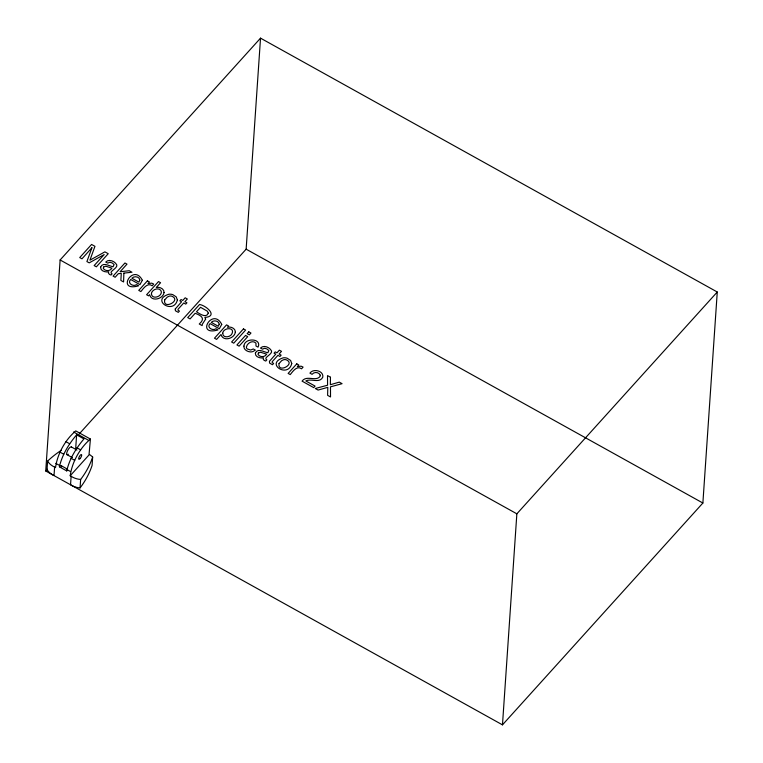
<?xml version="1.0" encoding="UTF-8"?>
<svg xmlns="http://www.w3.org/2000/svg" width="763" height="763" viewBox="0 0 763 763"><rect width="100%" height="100%" fill="white"/><g stroke="black" fill="none" stroke-linecap="round" stroke-linejoin="round"><path stroke-width="1.14" d="M45.732 470.99L60.124 259.973L260.526 38.15L717.268 292.01L702.876 503.027L502.474 724.85L45.732 470.99L47.335 469.226M47.602 461.11L47.029 469.56A16.614 12.837 3.9 0 0 54.03 475.54L54.612 467.09A16.614 12.837 3.9 0 1 47.602 461.11A114.517 88.489 3.9 0 1 61.298 450.284M71.121 476.265L70.549 484.715A16.614 12.837 3.9 0 0 80.058 487.919L80.63 479.469A16.614 12.837 3.9 0 1 71.121 476.265L70.206 475.759L88.994 454.967L90.425 439.059L75.747 430.895C65.265 439.803 57.406 453.823 55.527 467.595L54.612 467.09M59.39 466.822C62.108 454.91 68.737 444.095 76.624 434.834L83.959 438.916C76.081 448.177 69.452 458.992 66.724 470.905L59.39 466.822A4.444 1.469 -60.9 0 1 61.698 466.861M70.206 475.759C72.084 461.977 79.943 447.957 90.425 439.059M75.604 449.741L76.624 434.834M89.49 454.471A60.782 46.963 3.9 0 1 92.657 456.999L92.085 465.449A114.517 88.489 3.9 0 1 80.058 487.919M79.266 433.88L246.144 249.177L260.526 38.15M502.474 724.85L516.856 513.823L717.268 292.01M246.144 249.177L702.876 503.027M60.124 259.973L516.856 513.823M73.582 431.982L88.27 440.146M65.98 441.71L69.643 443.751M76.987 447.833L80.659 449.874M71.426 446.984L76.939 450.046M66.896 454.605L72.409 457.657M60.048 452.173L63.72 454.214M71.064 458.296L74.726 460.337M61.46 465.831L66.963 468.892M55.813 463.37L59.485 465.411M66.82 469.493L70.492 471.534M92.657 456.999A114.517 88.489 3.9 0 1 80.63 479.469M66.724 470.905A4.444 1.469 -60.9 0 1 67.373 470.275M68.336 454.233A4.444 1.469 -60.9 0 1 67.525 450.761A4.444 1.469 -60.9 0 1 71.636 447.385M243.931 346.106C243.492 349.473 247.069 351.514 249.959 351.867A5.265 4.073 3.9 0 0 253.249 351.409L255.357 350.103L253.287 348.958L250.703 350.036L247.307 348.968A3.166 2.442 3.9 0 1 246.411 347.089C247.069 343.073 252.687 339.716 255.948 343.112L255.967 345.992L258.037 347.136C262.329 338.267 244.427 337.36 243.931 346.106M330.455 377.218L330.36 384.705L339.287 382.129L342.091 383.684L330.484 386.841L330.522 396.96L327.604 395.339L327.794 387.346L318.104 390.065L315.272 388.491L327.565 385.22L327.518 375.587L330.455 377.218M320.202 375.148L320.164 376.293C315.93 382.034 306.631 374.728 302.062 381.147L313.688 387.604L315.062 386.088L305.81 380.956C310.97 378.076 319.659 383.808 322.825 377.075C323.77 370.78 313.316 368.205 309.931 373.126L312.096 374.328C314.127 371.581 318.858 371.991 320.202 375.148M123.873 273.125L123.587 281.948L120.869 280.441L121.279 273.421L118.379 273.659L115.137 277.255L113.086 276.111L124.941 262.997L126.992 264.132L120.106 271.752L129.233 270.722L131.961 272.238L123.873 273.125M222.729 333.202C222.586 338.543 230.645 337.475 232.133 333.412C234.861 326.802 223.33 327.499 222.729 333.202M151.436 293.383C151.284 299.773 161.479 297.246 161.394 291.867C160.22 286.735 152.295 288.891 151.436 293.383M100.621 267.088C100.201 271.113 105.656 272.439 108.775 271.809L108.346 272.896L109.405 274.375L111.017 275.033L112.085 273.841C107.888 271.742 117.674 268.566 116.815 264.98C115.051 261.299 108.966 258.609 105.733 262.043L107.717 263.149L109.92 262.243L112.218 262.949L114.097 264.551L113.096 266.716C109.367 266.23 102.976 261.652 100.621 267.088M255.376 353.097C254.956 357.122 260.412 358.448 263.531 357.828L263.092 358.915L264.16 360.384L265.772 361.042L266.84 359.859C262.644 357.761 272.429 354.576 271.561 350.999C269.806 347.318 263.721 344.618 260.488 348.062L262.472 349.158L264.666 348.262L266.964 348.968L268.853 350.57L267.851 352.725C264.122 352.239 257.732 347.661 255.376 353.097M142.338 280.259L139.953 284.628L130.673 279.477C126.801 283.226 133.344 287.107 136.539 284.637L138.628 285.801C115.556 292.458 133.363 262.539 142.338 280.259M221.728 324.389L219.343 328.758L210.063 323.598C206.191 327.346 212.734 331.228 215.929 328.767L218.018 329.931C194.947 336.588 212.753 306.669 221.728 324.389M177.369 299.945C173.726 315.043 150.578 300.164 168.594 294.327A6.333 4.893 3.9 0 1 172.858 294.68L176.215 296.874L177.369 299.945M291.752 363.522C288.109 378.62 264.961 363.741 282.978 357.904A6.333 4.893 3.9 0 1 287.241 358.257L290.598 360.451L291.752 363.522M175.242 309.025L175.423 310.77L178.294 312.353L179.439 311.085L177.932 310.14L178.094 309.225L183.73 302.978L185.752 304.103L186.935 302.797L184.913 301.671L187.326 299.001L185.18 297.799L182.767 300.469L181.05 299.525L179.868 300.832L181.575 301.786L175.242 309.025M269.434 361.376L269.616 363.121L272.486 364.714L273.631 363.446L272.124 362.501L272.286 361.576L277.923 355.339L279.945 356.455L281.127 355.148L279.105 354.022L281.518 351.352L279.372 350.16L276.959 352.83L275.243 351.877L274.06 353.183L275.767 354.137L269.434 361.376M205.648 319.106L202.376 324.094L202.138 325.61L199.257 324.008C205.485 318.629 201.804 315.748 195.156 313.278L190.073 318.905L187.717 317.599L199.572 304.475C206.353 305.591 218.609 316.387 204.856 317.437L205.648 319.106M164.665 299.973C162.872 310.236 181.689 300.508 171.933 296.244A3.51 2.709 3.9 0 0 169.052 296.235L167.269 297.103L164.665 299.973M279.058 363.55C277.255 373.813 296.073 364.085 286.316 359.821A3.51 2.709 3.9 0 0 283.435 359.812L281.652 360.68L279.058 363.55M235.338 332.248C234.375 338.791 222.891 341.891 221.032 334.499L216.616 339.382L214.489 338.2L226.535 324.866L228.604 326.02L227.46 327.289C230.779 326.297 235.586 328.309 235.338 332.248M164.064 292.582C163.101 299.172 151.141 302.186 149.672 294.613L148.566 295.834L146.601 294.747L158.494 281.576L160.564 282.73L156.262 287.489C159.562 286.64 164.274 288.719 164.064 292.582M139.82 280.135L138.914 282.138L131.885 278.228C134.05 275.71 139.6 276.444 139.82 280.135M219.219 324.265L218.313 326.268L211.275 322.358C213.44 319.84 218.991 320.574 219.219 324.265M208.318 313.135C206.258 318.724 199.391 313.536 196.492 311.79L200.545 307.308L207.317 311.17L208.318 313.135M91.913 247.727L86.906 261.566L89.233 262.853L104.188 254.546L94.145 265.581L96.376 266.821L108.232 253.707L104.893 251.857L89.92 260.193L94.955 246.325L91.579 244.456L79.733 257.57L81.975 258.819L91.913 247.727M103.606 267.021L103.282 268.49C105.189 271.418 110.234 271.38 111.923 268.156L105.799 266.22L103.606 267.021M258.361 353.031L258.037 354.509C259.945 357.427 264.99 357.399 266.668 354.166L260.545 352.239L258.361 353.031M147.412 280.822L138.761 290.388L140.897 291.571C143.31 288.49 147.65 282.196 152.19 285.772L153.716 284.074L151.723 283.159L147.936 283.598L149.424 281.948L147.412 280.822M243.473 328.882L231.618 341.996L233.755 343.178L245.6 330.064L243.473 328.882M245.543 335.434L236.94 344.952L239.105 346.154L247.708 336.636L245.543 335.434M248.795 331.838L247.145 333.66L249.31 334.862L250.96 333.04L248.795 331.838M296.778 363.846L288.137 373.412L290.264 374.595C292.687 371.514 297.026 365.219 301.557 368.796L303.092 367.098L301.099 366.183L297.312 366.621L298.8 364.972L296.778 363.846M80.058 458.601A2.67 0.877 -60.9 0 0 81.536 454.624A2.67 0.877 -60.9 0 0 78.932 457.504A2.67 0.877 -60.9 0 0 80.058 458.601"/></g></svg>
